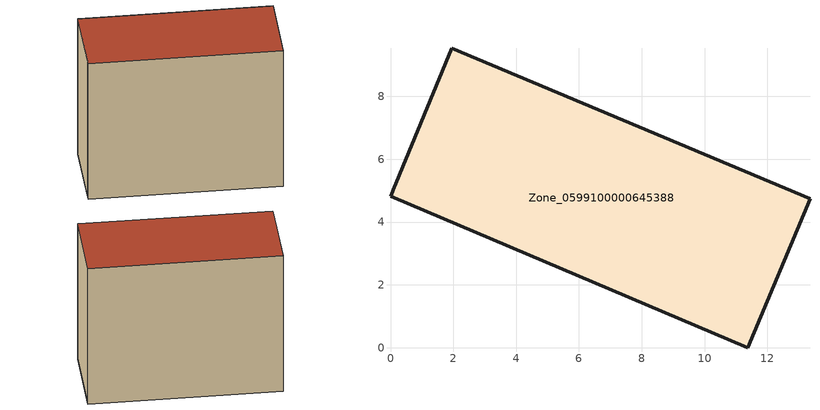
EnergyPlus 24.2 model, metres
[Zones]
Zone_0599100000645388
 floor ground (C_G): 0.07,4.98 0.09,5.03 1.95,9.53 13.35,4.74 11.38,0 0,4.82 z0
 wall outside (C_F): 11.38,0 13.35,4.74 1.95,9.53 0.09,5.03 0.07,4.98 0,4.82 11.38,0 z0:10.24
 roof outside (C_R): 0.09,5.03 0.07,4.98 0,4.82 11.38,0 13.35,4.74 1.95,9.53 z10.24
[BUILDING]
Pand.0599100000645388: North Axis=0; Terrain=City; Loads Convergence Tolerance Value=0.04; Temperature Convergence Tolerance Value=0.4; Solar Distribution=FullExterior; Maximum Number of Warmup Days=25; Minimum Number of Warmup Days=1
[Site:Location]
Rotterdam.The.Hague.AP_ZH_NLD Design_Conditions: Latitude=51.96; Longitude=4.45; Time Zone=1; Elevation=-4.5
[SITE:GROUNDTEMPERATURE:BUILDINGSURFACE]
18, 18, 18, 18, 18, 18, 18, 18, 18, 18, 18, 18
[MATERIAL] Thermal Absorptance=0.9; Solar Absorptance=0.7; Visible Absorptance=0.7
Name | Roughness | Thickness | Conductivity | Density | Specific Heat
G.TI.1946 | MediumSmooth | 0.15 | 1 | 540 | 1210
F.TI.1946 | Rough | 0.3 | 0.857143 | 1920 | 840
R.TI.1946 | MediumRough | 0.2 | 0.1 | 1500 | 1000
[CONSTRUCTION]
C_G: G.TI.1946
C_F: F.TI.1946
C_R: R.TI.1946
[ZONE]
Zone_0599100000645388: Type=1; Multiplier=1; Ceiling Height=Autocalculate; Volume=Autocalculate; Floor Area=autocalculate; Part of Total Floor Area=Yes
[ZONEINFILTRATION:DESIGNFLOWRATE]
Infil_Zone_0599100000645388: Zone or ZoneList or Space or SpaceList=Zone_0599100000645388; Schedule=AlwaysOn; Design Flow Rate Calculation Method=Flow/Area; Flow Rate per Floor Area=0.003; Constant Term Coefficient=1; Temperature Term Coefficient=0; Velocity Term Coefficient=0; Velocity Squared Term Coefficient=0
[HVACTEMPLATE:ZONE:IDEALLOADSAIRSYSTEM]
Zone_0599100000645388: Maximum Heating Supply Air Temperature=50; Minimum Cooling Supply Air Temperature=13; Maximum Heating Supply Air Humidity Ratio=0.0156; Minimum Cooling Supply Air Humidity Ratio=0.0077; Heating Limit=NoLimit; Cooling Limit=NoLimit; Dehumidification Control Type=ConstantSensibleHeatRatio; Cooling Sensible Heat Ratio=0.7; Dehumidification Setpoint=60; Humidification Control Type=None; Humidification Setpoint=30; Outdoor Air Method=None; Outdoor Air Flow Rate per Person=0.00944; Outdoor Air Flow Rate per Zone Floor Area=0; Outdoor Air Flow Rate per Zone=0; Demand Controlled Ventilation Type=None; Outdoor Air Economizer Type=NoEconomizer; Heat Recovery Type=None; Sensible Heat Recovery Effectiveness=0.7; Latent Heat Recovery Effectiveness=0.65
[ZONECONTROL:THERMOSTAT]
ThermostatControl_Zone_0599100000645388: Zone or ZoneList=Zone_0599100000645388; Control Type Schedule=DualSetpointControlType; Control 1=Thermostat_Zone_0599100000645388; Temperature Difference Between Cutout And Setpoint=0
[THERMOSTATSETPOINT:DUALSETPOINT]
Thermostat_Zone_0599100000645388: Heating Setpoint Temperature Schedule=HeatingSetpoint_Zone_0599100000645388; Cooling Setpoint Temperature Schedule=CoolingSetpoint_Zone_0599100000645388
[SCHEDULE:COMPACT]
HeatingSetpoint_Zone_0599100000645388: Through: 12/31, For: AllDays, Until: 24:00, 21
CoolingSetpoint_Zone_0599100000645388: Through: 12/31, For: AllDays, Until: 24:00, 24
DualSetpointControlType: Through: 12/31, For: AllDays, Until: 24:00, 4
AlwaysOn: Through: 12/31, For: AllDays, Until: 24:00, 1
